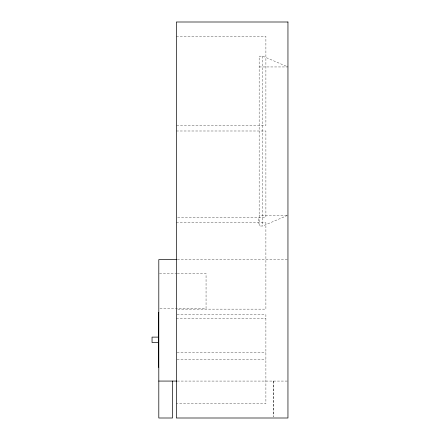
<?xml version="1.0" encoding="UTF-8"?>
<svg xmlns="http://www.w3.org/2000/svg" width="440" height="440" viewBox="0 0 440 440"><rect width="100%" height="100%" fill="white"/><g stroke="black" fill="none" stroke-linecap="round" stroke-linejoin="round"><path stroke-width="0.33" stroke-dasharray="2.2 1.65" d="M259.149 66.952L287.952 66.952L262.752 56.15L259.149 56.15L259.149 226.006L262.752 226.006L287.952 215.204L259.149 215.204M176.352 36.371L265.898 36.371L265.898 125.378L176.352 125.378M176.352 130.994L265.898 130.994L265.898 217.19L177.034 217.19M176.352 222.811L265.898 222.811L265.898 309.139L177.034 309.139M177.347 259.6L287.265 259.6M159.484 273.554L176.605 273.554M177.287 273.554L206.052 273.554L206.052 308.638L158.802 308.638M177.034 314.754L265.898 314.754L265.898 403.629L176.352 403.629M176.352 318.808L265.898 318.808M177.034 352.44L265.898 352.44M177.034 359.189L265.898 359.189M177.271 381.068L287.27 381.068M273.702 381.068L273.702 416.631M273.631 381.068L273.631 416.631M262.752 56.15L262.752 226.006M258.698 218.691L258.698 223.641"/><path stroke-width="0.66" d="M176.66 259.6L158.802 259.6L158.802 418L172.502 418L172.502 381.068M158.802 312.521L158.351 312.521L158.351 367.109L158.802 367.109M158.351 337.117L152.048 337.117L152.048 342.518L158.351 342.518M158.802 381.068L176.6 381.068M287.952 22L176.352 22L176.352 418L287.952 418L287.952 22"/></g></svg>
